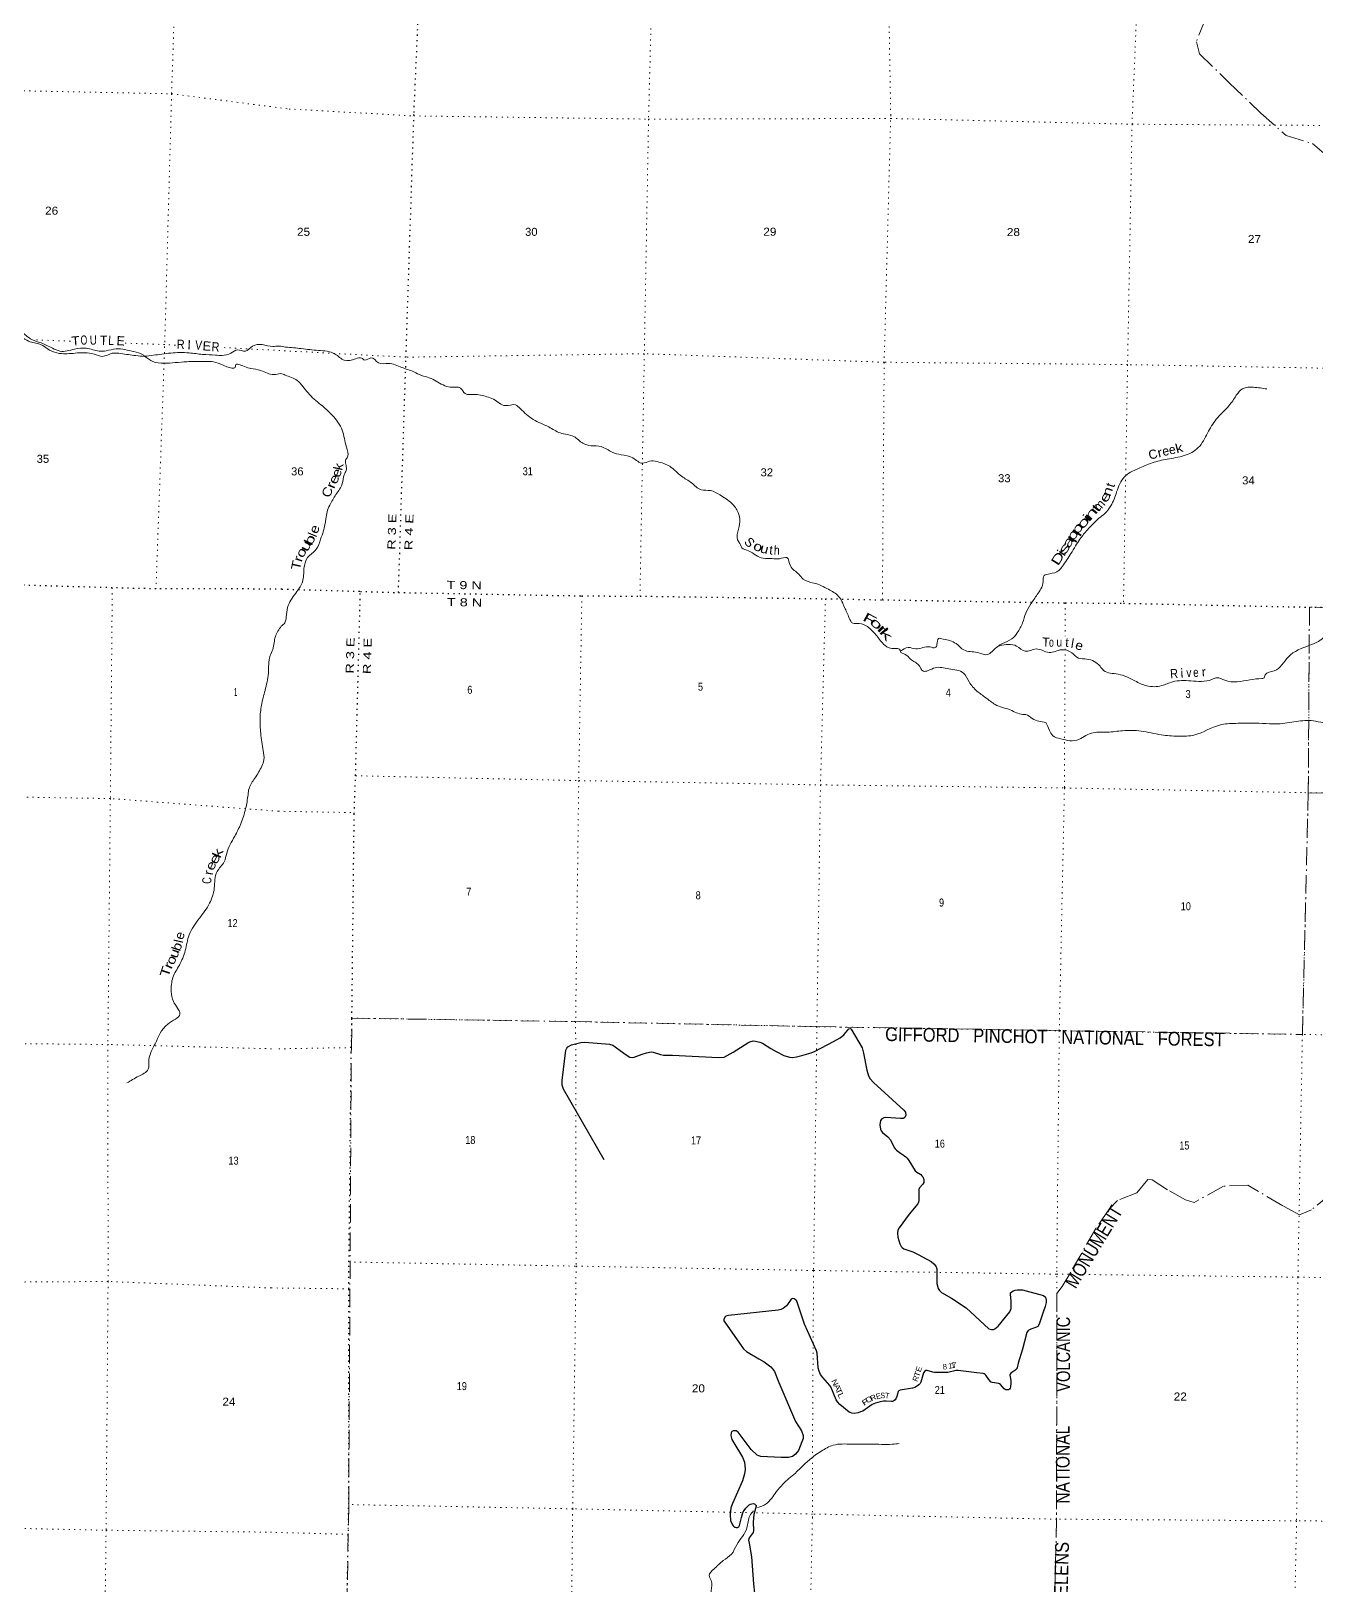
# Model space of a CAD drawing. Header units: feet. Extents: x -509309 to -252658, y -547785 to -360805.
# Drawn here: x -354473 to -326390, y -490849 to -456902 of the extents above; entities that cross this region are included whole.
import ezdxf
from ezdxf.enums import TextEntityAlignment as Align

# ---------------------------------------------------------------- set-up
doc = ezdxf.new("R2010")
doc.units = ezdxf.units.FT
doc.header["$LTSCALE"] = 80
doc.linetypes.add('DOT_DASHED', pattern=[7.7, 5, -1.2, 0.3, -1.2])
doc.linetypes.add('DOTTED', pattern=[1.5, 0.3, -1.2])
for name, color, linetype, lineweight in [('29', 7, 'Continuous', 25), ('39', 7, 'Continuous', 13), ('44', 7, 'DOT_DASHED', 13), ('6', 7, 'DOTTED', 25), ('7', 7, 'DOTTED', 13)]:
    doc.layers.add(name, color=color, linetype=linetype, lineweight=lineweight)
doc.layers.add('30', color=7, linetype='Continuous')
doc.layers.add('41', color=7, linetype='Continuous')

msp = doc.modelspace()

# ---------------------------------------------------------------- linework, layer by layer
at = {"layer": '29'}
for points in [[(-340452.13, -479273.6), (-339446.34, -479328.93), (-339323.65, -479316.28), (-339259.76, -479284.3), (-339130.1, -479208.82), (-338805.49, -479004.32), (-338760.85, -478983.65), (-338691.92, -478963.74), (-338639.19, -478967.8), (-338544.99, -478990.55), (-338485.07, -479012.44), (-338307.05, -479127.82), (-338188.98, -479195.03), (-338022.68, -479280.24), (-337892.89, -479320.81), (-337822.06, -479326.45), (-337742.82, -479312.7), (-337627.42, -479281.04), (-337424.61, -479223.73), (-337337.21, -479190.97), (-336937.57, -478976.43)], [(-336937.57, -478976.43), (-336787.9, -478896.09), (-336708.53, -478829.84), (-336596.99, -478696.54), (-336562.51, -478691.88), (-336545.19, -478709.24), (-336311.04, -479117.93), (-336278.89, -479229.11), (-336204.46, -479606.33), (-336169.08, -479726.57), (-336132.58, -479791.49), (-336056.38, -479870.47), (-335395.44, -480477.69), (-335357.88, -480521.87), (-335355.01, -480584.29), (-335378.16, -480635.48), (-335394.4, -480651.72), (-335414.67, -480659.82), (-335468.12, -480660.82), (-335793.91, -480637.52), (-335837.78, -480641.84), (-335877.05, -480667.94), (-335905.44, -480700.4), (-335915.59, -480749.1), (-335920.05, -480796.83), (-335909.5, -480891.11), (-335893.28, -480931.69), (-335862.54, -480965.7), (-335743.2, -481061.53), (-335690.88, -481122.09), (-335605.39, -481291.34), (-335585.03, -481323.26), (-335556.63, -481353.68), (-335473.23, -481415.18), (-335433.17, -481441.31)], [(-341944.23, -481558.38), (-342839.34, -480015.48), (-342861.49, -479933.52), (-342862.59, -479829.06), (-342782.81, -479163.75), (-342764.15, -479122), (-342739.81, -479093.59), (-342661.17, -479051.32), (-342455.89, -479000.27), (-342372.33, -478991.16), (-341827.21, -479032.73), (-341759.36, -479053.43), (-341468.62, -479271.46), (-341385.11, -479316.76), (-341336.44, -479328.93), (-341289.36, -479319.89), (-341118.45, -479256.15), (-341020.07, -479223.44), (-340918.67, -479203.15), (-340873.78, -479207.41), (-340718.63, -479263.52), (-340646.91, -479276.19), (-340452.13, -479273.6)], [(-335433.17, -481441.31), (-335349.77, -481495.7), (-335325.44, -481522.07), (-335289.6, -481573.74), (-335147.01, -481803.78), (-335114.53, -481834.52), (-335027.32, -481885.24), (-335000.6, -481909.81), (-334984.74, -481933.93), (-334962.43, -481988.71), (-334958.37, -482033.34), (-334960.4, -482057.69), (-334981.32, -482094.17), (-335053.69, -482171.3), (-335069.03, -482211.06), (-335069.91, -482447.21), (-335076, -482489.82), (-335089.65, -482524.97), (-335276.94, -482750.58), (-335499.85, -483049.77), (-335526.06, -483101.44), (-335532.3, -483167.44), (-335528.24, -483248.59), (-335486.38, -483394.14), (-335455.23, -483455.53), (-335434.95, -483479.87), (-335400.07, -483507.36), (-335203.08, -483574.04), (-335082.08, -483630), (-334798.16, -483784.19), (-334741.37, -483832.88), (-334695.75, -483885.03), (-334676.48, -483946.5), (-334679.09, -484111.38), (-334676.48, -484262.99), (-334646.9, -484369.96), (-334619.69, -484417.18), (-334570.26, -484461.05), (-334358.08, -484581.96), (-334033.29, -484796.45), (-333536.11, -485253.38), (-333479.95, -485269.28), (-333439.39, -485269.28), (-333406.94, -485257.11), (-333337.3, -485196.02), (-333078.74, -484883.31), (-333050.02, -484806.71), (-333049.15, -484639.57), (-333069.17, -484505.23), (-333062.18, -484465.87), (-333009.46, -484425.3), (-332960.78, -484409.07), (-332911.63, -484399.28), (-332802.6, -484405.01), (-332726, -484421.79), (-332344.27, -484522.68), (-332304.16, -484563.53), (-332283.43, -484628.18), (-332283.43, -484676.87), (-332305.11, -484763.63), (-332349.21, -484888.98)], [(-332349.21, -484888.98), (-332441.61, -485151.61), (-332470, -485200.3), (-332493.79, -485219.36), (-332618.33, -485257.71), (-332676.86, -485289.57), (-332705.39, -485330.58), (-332804.84, -485701.46), (-332895.31, -486006.42), (-332922.75, -486104.11), (-332938.48, -486135.58), (-332968.89, -486166.01), (-333060.46, -486222.32), (-333076.38, -486241.08), (-333082.46, -486267.45), (-333060.82, -486382.41), (-333056.1, -486437.87), (-333064.21, -486519.03), (-333072.32, -486547.43), (-333089.61, -486572.13), (-333110.86, -486583.95), (-333145.33, -486588.01), (-333165.61, -486585.98), (-333179.81, -486579.89), (-333205.45, -486562.57), (-333283.24, -486472.36), (-333305.54, -486454.11), (-333323.7, -486444.92), (-333465.44, -486429.01), (-333486.04, -486421.64), (-333498.2, -486409.47), (-333540.38, -486357.96), (-333605.69, -486263.4), (-333621.91, -486249.19), (-333640.6, -486238.54), (-333666.53, -486230.94), (-333804.25, -486216.33), (-334210.04, -486160.94), (-334255.37, -486162.25), (-334433.12, -486205.57), (-334488.05, -486211.15), (-334727.99, -486209.93), (-334765.71, -486201.51), (-334889.26, -486161.73), (-334913.76, -486160.94), (-334938.09, -486177.17), (-334964.02, -486214.76), (-335023.27, -486416.57), (-335043.44, -486447.83), (-335069.91, -486475.4), (-335116.56, -486511.92), (-335157.12, -486534.24), (-335206.92, -486549.69), (-335479.57, -486597.13), (-335505.94, -486609.31), (-335517.92, -486621.56), (-335549.53, -486731.19), (-335572.87, -486783.78), (-335589.09, -486804.07), (-335617.48, -486830.44), (-335647.9, -486842.62), (-335663.17, -486843.73), (-335783.78, -486832.47), (-335845.01, -486835.29), (-335915.6, -486848.7), (-336019.03, -486877.11), (-336055.53, -486891.31), (-336092.07, -486910.01), (-336296.09, -487049.35), (-336341.48, -487069.85), (-336392.18, -487088.11), (-336473.3, -487100.28), (-336532.74, -487096.2), (-336566.59, -487084.05), (-336592.95, -487071.88), (-336797.78, -486907.54), (-336849.02, -486847.81), (-336874.85, -486804.07), (-336992.47, -486520.04), (-337011.72, -486489.42), (-337169.12, -486315.21), (-337215.55, -486252.23), (-337248, -486179.19), (-337267.99, -486103.76), (-337292.62, -485783.57), (-337304.55, -485735.06), (-337565.88, -485149.22), (-337734.72, -484651.49), (-337750.2, -484630.45), (-337791.51, -484598.74), (-337828.01, -484594.68), (-337857.87, -484608.99), (-337937.52, -484724.52), (-337961.95, -484751.67), (-338034.87, -484809.73), (-338083.54, -484834.08), (-338145.3, -484845.26), (-339226.88, -484964.81), (-339284.12, -484976.1), (-339308.45, -485000.44), (-339334.1, -485049.42)], [(-339334.1, -485049.42), (-339332.79, -485081.6), (-339297.3, -485129.96), (-338898.79, -485694.3), (-338836.52, -485750.5), (-338568.89, -485908.18), (-338452.63, -485978.34), (-338302.56, -486083.84), (-338266.06, -486124.41), (-338225.05, -486186.96), (-338126.63, -486428.42), (-337765.2, -487277.76), (-337632.2, -487479.66), (-337600.86, -487585.17), (-337600.86, -487650.1), (-337623.8, -487723.91), (-337702.26, -487913.84), (-337763.1, -487995), (-337832.47, -488043.29), (-337917.23, -488063.98), (-338074.79, -488068.05), (-338525.64, -488039.63), (-338566.2, -488027.46), (-338599.92, -488014.97), (-338736.01, -487887.07), (-339014.45, -487513.12), (-339061.03, -487479.68), (-339125.97, -487481.6), (-339154.32, -487499.96), (-339174.6, -487524.31), (-339177.42, -487580.97), (-339154.32, -487670.38), (-339115.89, -487747.89), (-338924.53, -488060.64), (-338882.57, -488165.42), (-338870.4, -488230.34), (-338868.5, -488329.54), (-338878.51, -488425.11), (-338924.11, -488574.94), (-339143.31, -489066.28), (-339178.66, -489167.66), (-339195, -489317.72), (-339182.71, -489443.58), (-339144.18, -489532.53), (-339127.37, -489556.27), (-339113.76, -489569.37), (-339095.73, -489583.41), (-339081.31, -489589.65), (-339059.57, -489593.58), (-339033.07, -489592.06), (-339016.63, -489585.67), (-339004.25, -489577.48), (-338992.08, -489549.08), (-338945.92, -489377.1), (-338923.13, -489293.44), (-338905.88, -489253.27), (-338886.62, -489220.41), (-338852.95, -489174.24), (-338777.11, -489098.68), (-338749.94, -489083.68), (-338716.27, -489074.33), (-338693.48, -489072.32), (-338664.05, -489079.16), (-338643.26, -489090.56), (-338630.15, -489104.04), (-338626.76, -489108.56), (-338622.3, -489127.31), (-338672.96, -489308.73), (-338691.4, -489474.58), (-338680.09, -489656.83), (-338687.88, -489703.27), (-338777.11, -489816.88), (-338789.26, -489873.49), (-338781.16, -489934.56), (-338724.56, -490232.56), (-338683.33, -490827.46), (-338660.26, -491025.88)]]:
    msp.add_lwpolyline(points, dxfattribs=at)
at = {"layer": '39'}
for points in [[(-364521.1, -462582.93), (-364362.58, -462587.41), (-364248.15, -462587.18), (-363940.17, -462666.28), (-363643.93, -462725.11), (-363410.57, -462690.59), (-363213.29, -462653.5), (-362988.39, -462648.96), (-362753.81, -462668.68), (-362480.04, -462616.71), (-362346.19, -462660.97), (-362274.77, -462718.31), (-362063.62, -462693.48), (-361887.57, -462734.38), (-361718.63, -462849.47), (-361596.67, -463020.06), (-361474.01, -463142.47), (-361334.82, -463233), (-361122.9, -463292.53), (-360931.53, -463383.87), (-360832.71, -463489.83), (-360756.92, -463523.15), (-360452.89, -463461.61), (-360200.46, -463359.1), (-360033.65, -463209.07), (-359726.38, -463063.23), (-359392.13, -462994.13), (-359042.12, -462945.36), (-358807.34, -462814.46), (-358690.2, -462766.08), (-358538.02, -462792.55), (-358286.18, -462866.76), (-357815.48, -462938.35), (-357368.49, -462983.46), (-356895.52, -463037.01), (-356708.37, -463005.79), (-356512.19, -462906.42), (-356263.09, -462894.23), (-356069.12, -462945.45), (-355978.01, -463029.21), (-355908.92, -463108.6), (-355676.84, -463162.42), (-355375.47, -463281.58), (-355113.83, -463372.01), (-354918.09, -463439.32), (-354675.95, -463491.29), (-354485.2, -463624.79), (-354253.68, -463716.76), (-354004.4, -463829.09), (-353842.75, -463893.86), (-353522.97, -463852.65), (-353269.7, -463830.48), (-352981.59, -463895.22), (-352834.93, -463887.46), (-352613.51, -463846.72), (-352224.93, -463904.99), (-352039.16, -463968.13), (-351987.57, -464009.09)], [(-363536.62, -462799.08), (-363280.97, -462750.85), (-363086.29, -462753.88), (-363055.48, -462706.16), (-362849.53, -462761.58), (-362593.64, -462697.28), (-362435.44, -462723.84), (-362288.14, -462808.47), (-362064.86, -462777.81), (-361905.22, -462842.55), (-361669.3, -463045.04), (-361495.52, -463240.54), (-361212.59, -463385.52), (-361056.49, -463418.07), (-360916.06, -463560.83), (-360818.1, -463588.47), (-360568.47, -463540.14), (-360158.96, -463403.93), (-359911.58, -463235.07), (-359603.01, -463137.45), (-359252.88, -463080.65), (-358907.86, -462961.51), (-358709.65, -462860.16), (-358634.68, -462813.13), (-358538.91, -462852.78), (-358369.17, -462913.66), (-358109.18, -462979.97), (-357700.29, -463022.48), (-357174.78, -463052.75), (-356711.79, -463102.13), (-356575.85, -463003.83), (-356440.65, -462955.73), (-356222.21, -462981.22), (-356110.53, -463031.16), (-356019.62, -463128.97), (-355922.31, -463200.77), (-355542.17, -463287.02), (-355421.13, -463383.29), (-355169.37, -463463.53), (-354885.2, -463524.18), (-354681.41, -463589.61), (-354530.14, -463678.32), (-354270.21, -463748.64), (-354069.25, -463870.25), (-353851.52, -463943.93), (-353508.18, -463939.23), (-353094.98, -463961.73), (-352910.98, -464008.78), (-352697.21, -463941.82), (-352510.6, -463946.73), (-352184.05, -463991.98), (-351987.57, -464009.09)], [(-351990.17, -464007.03), (-351611.47, -463960.73), (-351225.52, -463924.56), (-351020.89, -463933.77), (-350726.25, -463964.46), (-350441.44, -463980.95), (-350299.03, -463989.19), (-350105.6, -463939.99), (-349962.01, -463867.92), (-349789.77, -463894.7), (-349631.57, -463784.7), (-349422.32, -463751.81), (-349192.04, -463791.54), (-349049.4, -463783.72), (-348912.22, -463804.34)], [(-351987.57, -464009.09), (-351810.6, -464124.31), (-351570.24, -464160.18), (-351069.88, -464125.8), (-350726.54, -464121.1), (-350383.82, -464158.57), (-350005.24, -464214.67), (-350005.15, -464208.65), (-349810.77, -464231.75), (-349666.86, -464274.16), (-349450.67, -464315.68), (-349166.94, -464406.45), (-349024.1, -464384.58), (-348962.85, -464396.91), (-348922.08, -464421.17)], [(-348912.22, -463804.34), (-348567.38, -463839.13), (-348192.31, -463879.39), (-347829.63, -463957.68), (-347626.11, -464092.48), (-347380.86, -464061.01), (-347244.2, -464046.44), (-347180.35, -464089.32), (-347045.39, -464042.58), (-346881.75, -464148.83), (-346661.01, -464161.28), (-346372.72, -464248.8), (-346106.62, -464348.13), (-345940.69, -464424.27), (-345768.5, -464474.36), (-345468.82, -464632.32), (-345310.65, -464680.25), (-345086.01, -464704.8), (-344984.73, -464822.41), (-344796.15, -464838.54), (-344509.54, -464891.89), (-344363.46, -464943.7), (-344105.79, -465085.13), (-343884.78, -465069.46), (-343781.11, -465146.93), (-343498.27, -465387.06), (-343156.49, -465551.49), (-342908.74, -465680.75), (-342608.34, -465762.38), (-342410.94, -465907.16), (-342236.77, -465961.29), (-342012.07, -465979.82), (-341772.3, -466102.96), (-341574.04, -466157.36), (-341321.71, -466226.41), (-341105.97, -466343.27), (-340954.97, -466298.71), (-340790.42, -466308.55), (-340514.31, -466410), (-340255.35, -466627.76), (-340037.85, -466770.76), (-339828.47, -466923.7), (-339619.84, -466942.05), (-339419.95, -467036.64), (-339156.68, -467222.32), (-339017.98, -467418.68), (-338981.7, -467615.94), (-339028, -467842.42), (-339001.98, -468063.67), (-338999.99, -468065.7), (-338938.91, -468188.91), (-338791, -468258.82), (-338631.28, -468354.98), (-338471.26, -468419), (-338276.58, -468427.15), (-338116, -468430.92), (-337953.12, -468404.58), (-337874.54, -468588.23), (-337695.51, -468764.95), (-337600.17, -468874.47), (-337364.07, -468961.42), (-337044.1, -469097.49), (-336822.7, -469252.58), (-336692.46, -469493.05), (-336590.24, -469725.17), (-336515.02, -469838.49), (-336370.51, -469844.08), (-336194.47, -469912.3), (-336009.41, -470089.08), (-335842.69, -470293.79), (-335660.87, -470388.18), (-335472.65, -470442.47), (-335472.71, -470448.49), (-335364.98, -470521.98), (-335251.48, -470621.66), (-335149.71, -470689.06), (-335073.98, -470748.14), (-334968.86, -470885.88), (-334868.37, -470874.93), (-334709.15, -470810.38), (-334412.23, -470835.72), (-334093.86, -470927.59), (-333971.15, -471115.75), (-333798.43, -471322.53), (-333607.03, -471465.23), (-333401.63, -471614.12), (-333069.47, -471734.26), (-332799.32, -471829.62), (-332727.08, -471834.42), (-332591.36, -471920.27), (-332291, -472005.92)], [(-348922.08, -464421.17), (-348654.28, -464537.23), (-348419.92, -464808.97), (-348137.24, -465065.16), (-347896.38, -465286.75), (-347670.68, -465624.68), (-347579.76, -465989.26), (-347553.66, -466202.48), (-347600.61, -466284.33), (-347587.58, -466392.94), (-347586.54, -466495.4), (-347627.64, -466595.39), (-347671.64, -466789.76), (-347808.42, -467029.32), (-347945.13, -467260.84), (-348002.7, -467404.84), (-348028.23, -467557.23), (-348082.95, -467823.8), (-348144.87, -468001.9), (-348239.3, -468221.83), (-348431.76, -468404.53), (-348508.3, -468642.74), (-348539.13, -468931.67), (-348661.62, -469145.27), (-348851.22, -469450.53), (-348891.26, -469650.97), (-348929.08, -469829.34), (-349004.86, -469901.96)], [(-335467.24, -470446.16), (-335303.31, -470369.99), (-335134.9, -470395.94), (-334821.32, -470357.18), (-334709.01, -470370.46), (-334672.27, -470306.58), (-334636.87, -470172.38), (-334536.6, -470185.53), (-334388.35, -470219.29), (-334254.44, -470285.04), (-334083.08, -470423.51), (-333788.46, -470478.95), (-333547.89, -470517.74), (-333440.66, -470430.53), (-333242.51, -470284.05), (-333036.75, -470181.84), (-332917.02, -470046.55), (-332802.54, -469830.86), (-332732.26, -469616.69), (-332617.94, -469417.06), (-332483.51, -469213.63), (-332352.37, -468933.84), (-332329.02, -468799.51), (-332208.16, -468758.64), (-332010.74, -468688.49), (-331931.55, -468594.94), (-331746.23, -468317.75), (-331642.23, -468148.14), (-331548.19, -468000.45), (-331379.92, -467797.46), (-331132.6, -467547.06), (-331003.1, -467440), (-330871.05, -467276.73), (-330745.67, -466968.75), (-330575.93, -466641.17), (-330281.12, -466463.6), (-329968.71, -466336.45), (-329640.66, -466253.65), (-329268.5, -466177.37), (-328961.66, -466001.95), (-328757.89, -465684.78), (-328568.32, -465383.53), (-328292.49, -465089.24), (-328129.7, -464860.02), (-327993.81, -464714.86), (-327752.58, -464683.35), (-327465.82, -464720.63)], [(-333303.2, -470329.59), (-332930.93, -470338.56), (-332742.55, -470450.81), (-332506.95, -470401.41), (-332219.64, -470479.54), (-331949.69, -470416.79), (-331726.38, -470485.59), (-331580.18, -470601), (-331394.08, -470622.86), (-331108.27, -470779.26), (-331029.77, -470869.2), (-330714.47, -470951.92), (-330346.23, -471097.96), (-330085.6, -471207.67), (-329762.6, -471202.21), (-329518.32, -471118.86), (-329126.84, -471098.73), (-328664.97, -471068), (-328549.93, -471030.19), (-328382.52, -471085.8), (-327834.78, -471074.89), (-327569.5, -471046.16), (-327537.3, -471040.8), (-327495.78, -470967.36), (-327305.6, -470880.89), (-326992.87, -470574.07), (-326526.72, -470320.57), (-326336.58, -470236.11), (-326190.31, -470138.71), (-325855.51, -470041.14), (-325715.48, -469955.66), (-325402.55, -469847.6), (-325272.89, -469779.97), (-324937.36, -469644.27), (-324809.29, -469658.93), (-324588.29, -469639.34), (-324287.23, -469523.01), (-324080.62, -469521.2), (-323700.25, -469557.07), (-323219.01, -469562.86), (-322824.06, -469675.32), (-322369.5, -469817.09), (-322186.72, -469802.75), (-322097.97, -469776.45), (-322047.04, -469735.33), (-321949.07, -469751.38), (-321861.75, -469694.94), (-321755.26, -469685.06), (-321409.86, -469661.99), (-321256.68, -469727.35), (-321052.49, -469851.98), (-320766.84, -469912.01), (-320615.55, -469971.31), (-320383.84, -470020.2), (-320327.82, -470027.37), (-320179.47, -470030.39), (-319974.48, -470008.47), (-319973.24, -470048.65), (-319637.55, -470009.32), (-319338.18, -469981.29), (-319109.83, -469891.59), (-318949.95, -469920.95), (-318864.39, -469956.82), (-318703.85, -469952.07), (-318475.03, -470047.08), (-318190.85, -470078.97), (-317982.97, -470010.93), (-317782.14, -469996.96), (-317599.89, -470010.71), (-317547.67, -470000.89)], [(-349004.86, -469901.96), (-349132.49, -470128.47), (-349190.83, -470410.72), (-349247.03, -470546.41), (-349286.8, -470931.37), (-349358.54, -471305.8), (-349437.61, -471631.91), (-349468.09, -471930.66), (-349452.56, -472240.17), (-349399.95, -472622.56), (-349384.84, -472823.62), (-349428.99, -472959.49), (-349583.46, -473226.19), (-349709.18, -473449.16), (-349731.29, -473587.38), (-349783.91, -473889.81), (-349891.15, -474221.5), (-350021.6, -474492.59), (-350197.64, -474861.38), (-350252.62, -475051.31), (-350408.34, -475265.77), (-350467.83, -475626.33), (-350571.06, -475958.09), (-350792.65, -476283.99), (-351016.77, -476646), (-351104.13, -476990.06), (-351231.24, -477307.39), (-351373.73, -477578.29), (-351408.34, -477885.02), (-351363.39, -478104.61), (-351220.83, -478375.94), (-351485, -478594.74), (-351760.3, -479024.24), (-351897.95, -479375.54), (-351915.06, -479584.13), (-352118, -479733.6), (-352376.83, -479882.92)], [(-332291, -472005.92), (-332212.33, -472179.53), (-332143.16, -472296.8), (-331965.09, -472363.02), (-331766.72, -472405.37), (-331571.7, -472377.37), (-331416.29, -472290.68), (-331255.09, -472230.17), (-330949.79, -472217.44), (-330614.2, -472186.96), (-330208.69, -472193.4), (-329769.79, -472278.55), (-329406.64, -472306.62), (-329036.94, -472278.52), (-328494.82, -472063.48), (-328141.11, -472027.17), (-327793.68, -472018.92), (-327171.41, -472033.76), (-326769.34, -471979.9), (-326397.88, -471977.93), (-325962.6, -472020.86), (-325764.6, -471890.44), (-325440.53, -471803.59), (-325011.63, -471671.68), (-324563.23, -471602.26), (-324378.06, -471554.06), (-324262.65, -471450.87), (-324045.98, -471256.38), (-323805.88, -471132.45), (-323683.23, -471113.7), (-323546.18, -471058.96), (-323436.62, -471150.55), (-323269.57, -471108.18), (-322939.27, -470999.3), (-322490.04, -470841.5), (-322260.91, -470815.88), (-322051.2, -470932.67), (-321903.3, -471004.6), (-321748.6, -470994.24), (-321554.68, -470869.8), (-321084.32, -470812.67), (-320688.16, -470746.7), (-320320.79, -470752.72), (-319925.19, -470744.99), (-319501.3, -470932.42), (-319091.66, -471139.79), (-318879.28, -471186.3), (-318694.01, -471128.06), (-318503.24, -471124.12), (-318266.97, -471193), (-318007.19, -471324.4), (-317780.64, -471571.94), (-317574.98, -471692.71), (-317410.77, -471738.7), (-317298.05, -471727.09)], [(-338596.63, -489160.62), (-338409.18, -489077.84), (-338183.85, -488817.16), (-338043.72, -488647.95), (-337768.36, -488403.88), (-337545.5, -488191.38), (-337335.04, -488016.9), (-337201.67, -487925.96), (-336941.44, -487796.22), (-336543.67, -487772.45), (-336116, -487771.1), (-335650.24, -487776.19), (-335495.49, -487759.8)], [(-340285.1, -494171.59), (-340057.28, -494154.06), (-339835.12, -494015.88), (-339745.78, -493910.39), (-339693.88, -493730.17), (-339608.75, -493644.72), (-339338.62, -493529.16), (-339183.07, -493428.41), (-339129.41, -493274.32), (-339160.19, -493131.36), (-339216.78, -492957.99), (-339274.03, -492854.92), (-339288.29, -492451), (-339334.44, -492235.56), (-339372.32, -491994.09), (-339404.46, -491782.82), (-339590.1, -491455.37), (-339599.72, -491198.14), (-339605.65, -490975.1), (-339609.59, -490754.1), (-339652.69, -490641.13), (-339544.95, -490499.69), (-339342.44, -490317.1), (-339164.43, -490176.42), (-339048.05, -489970.79), (-338827.76, -489605.59), (-338762.99, -489337.13), (-338681.53, -489230.14)]]:
    msp.add_spline(points, degree=3, dxfattribs=at)
at = {"layer": '44'}
for points in [[(-328799.13, -456623.27), (-329003.12, -457135.65), (-328934.43, -457399.04), (-328285.66, -458029.43), (-327595.58, -458692.6), (-327041.89, -459181.16), (-326464.09, -459362.05), (-326051.65, -459719.91)], [(-325356.56, -469500.45), (-326530.99, -469487.61), (-326557.21, -473543.03), (-323629.63, -473589.99)], [(-326991.99, -501187.53), (-326997.24, -500391.42), (-329616.41, -500499.39), (-332288.14, -500432.02), (-337481.6, -500359.18), (-337620.07, -500351.64), (-342793.63, -500297.1), (-342694.82, -494506.9), (-347626.24, -494433.33), (-347530.7, -489092.64), (-347472.56, -479099.65), (-347460.56, -478467.02), (-342644.61, -478539.78), (-337296.88, -478652.45), (-326685.32, -478822.68), (-326557.21, -473543.03)], [(-326051.19, -482300.62), (-326489.78, -482654.54), (-326747.65, -482761.76), (-327115.34, -482564.8), (-327879.54, -482112.31), (-328411.54, -482140.36), (-329047.85, -482490.58), (-329242.5, -482432.92), (-329631.77, -482215.55), (-329969.07, -481997.15), (-330060.82, -481989.43), (-330304.37, -482280.98), (-330729.23, -482447.09), (-330908.92, -482641.8), (-331203.03, -483064.45), (-331749.41, -484016.59), (-331937.44, -484329.19), (-332054.39, -484483.63), (-332057.69, -489412.43), (-332189.12, -494617.72)]]:
    msp.add_lwpolyline(points, dxfattribs=at)
at = {"layer": '6'}
for points in [[(-346443.22, -469167.51), (-346278.27, -464026.86), (-346103.27, -458681.43), (-345949.32, -455208.18)], [(-348992.76, -469091.54), (-351742.96, -469089.74), (-352698.13, -469064.82), (-357012.32, -468943.44), (-357959.5, -468920.66), (-362176.91, -468770.67), (-363284.7, -468749.4), (-367482.75, -468647.9), (-368506.19, -468623.94), (-372752.67, -468539.76), (-373741.82, -468504.28), (-378043.55, -468354.98), (-378424.76, -468341.01), (-380711.57, -468283.74)], [(-348992.76, -469091.54), (-347276.21, -469142.33), (-346443.22, -469167.51), (-342434.37, -469241.46), (-341163.49, -469247.31), (-337110.3, -469303.67), (-335865.69, -469327.32), (-331868.81, -469393.11), (-330595.96, -469403), (-326530.99, -469487.61), (-325356.56, -469500.45), (-320000.52, -469583.07), (-317268.94, -469599.51)], [(-347938.54, -500881.46), (-347904.83, -500231.18), (-347634.37, -494973.18), (-347625.25, -494432.92), (-347539.24, -489785.57), (-347530.7, -489092.64), (-347524.38, -484380.14), (-347524.87, -483793.57), (-347472.56, -479099.65), (-347460.56, -478467.02), (-347410.43, -474004.09), (-347380.48, -473170.78), (-347276.21, -469142.33)]]:
    msp.add_lwpolyline(points, dxfattribs=at)
at = {"layer": '7'}
for p, q in [((-353613.2, -463676.28), (-354431.12, -463646.71)), ((-348914.04, -463888.23), (-350343.28, -463813.77)), ((-331868.81, -469393.11), (-331872.06, -470119.86)), ((-349066.23, -473945.89), (-347406.15, -473976.01)), ((-347474.66, -479109.67), (-349144.78, -479137.34)), ((-349223.81, -484360.35), (-347524.38, -484380.14)), ((-347538.85, -489743.39), (-349304.56, -489695.87))]:
    msp.add_line(p, q, dxfattribs=at)
for points in [[(-351300.01, -455127.25), (-351401.52, -458272.64), (-351549.39, -463676.48), (-351742.96, -469089.74)], [(-340885.46, -455283.63), (-340976.82, -458825.86), (-341069.35, -463951.22), (-341163.49, -469247.31)], [(-335743.25, -455359.1), (-335683.38, -458737.08), (-335826.76, -464137.09), (-335865.69, -469327.32)], [(-330265.11, -455438.25), (-330408.88, -458937.36), (-330506.62, -464189.22), (-330595.96, -469403)], [(-380535.74, -457632.55), (-377917, -457681.13), (-372597.79, -457713.73), (-370124.63, -457987.2), (-367377.5, -458058.08), (-362023, -458010.9), (-356671.4, -458166.13), (-351401.52, -458272.64), (-348834.09, -458605.17)], [(-348834.09, -458605.17), (-346106.06, -458755.73), (-340976.82, -458825.86), (-335686.17, -458811.38), (-330408.88, -458937.36), (-325094.55, -458971.31), (-319953.42, -459053.66), (-317124.34, -459087.97)], [(-351318.98, -463762.93), (-351552.18, -463750.78), (-352419.16, -463719.44)], [(-320344.69, -464330.77), (-325265.17, -464282.67), (-330506.62, -464189.22), (-335826.76, -464137.09), (-341069.35, -463951.22), (-346278.27, -464026.86), (-348914.04, -463888.23)], [(-352698.13, -469064.82), (-352739.62, -473669.08), (-352794.36, -479040.27), (-352790.09, -484219.59), (-352833.71, -489653.21), (-352898.17, -494865.6), (-352959.97, -500170.42), (-352961.14, -500805.24)], [(-342434.37, -469241.46), (-342502.55, -473276.33), (-342570.31, -478542.57), (-342560.47, -483884), (-342634.59, -489186.33), (-342694.82, -494506.9), (-342793.63, -500297.1)], [(-337110.3, -469303.67), (-337218.94, -473370.24), (-337296.88, -478652.45), (-337369.22, -483978.91), (-337396.84, -488395.89), (-337396.11, -489374.17), (-337502.69, -494507.41), (-337620.07, -500351.64)], [(-326530.99, -469487.61), (-326557.21, -473543.03), (-326685.32, -478822.68), (-326783.53, -484124.75), (-326811.67, -489447.68), (-326931.22, -494679.2), (-326997.24, -500391.42), (-326991.99, -501187.53)], [(-331873.31, -470400.81), (-331886.88, -473436.56), (-331999.2, -478744.5), (-332054.58, -483984.77), (-332057.69, -489412.43), (-332189.12, -494617.72), (-332288.14, -500432.02)], [(-347380.48, -473170.78), (-342502.55, -473276.33), (-337218.94, -473370.24), (-331886.88, -473436.56), (-326631.51, -473540.24), (-321293.58, -473626.68), (-320157.36, -473647.13), (-317325.83, -473735.28)], [(-349066.23, -473945.89), (-352739.62, -473669.08), (-357965.74, -473585.71), (-363288.08, -473492.82), (-368464.2, -473422.28), (-368568.68, -473428.69), (-373688.32, -473338.95), (-373798.64, -473333.22), (-378552.98, -473247.15)], [(-317398.85, -479043.51), (-321461.87, -478903.91), (-326685.32, -478822.68), (-332073.5, -478741.71), (-337296.88, -478652.45), (-342644.61, -478539.78), (-347460.56, -478467.02)], [(-368545.66, -478698.67), (-363333.76, -478793.86), (-358085.31, -478992.42), (-352720.06, -479043.06), (-349144.78, -479137.34)], [(-347524.87, -483793.57), (-342560.47, -483884), (-337369.22, -483978.91), (-332057.37, -484059.07), (-331731.63, -484063.13)], [(-331350.47, -484067.87), (-326783.53, -484124.75), (-321447.63, -484209.19), (-317471.69, -484338.06)], [(-349223.81, -484360.35), (-352790.09, -484219.59), (-358056.05, -484252.08), (-363458.8, -484162.33), (-368582.82, -484102.27)], [(-325412.24, -489461.39), (-326811.67, -489447.68), (-332057.69, -489412.43), (-337393.32, -489299.87), (-342634.59, -489186.33), (-347530.7, -489092.64)], [(-355809.21, -489592.16), (-352833.71, -489653.21), (-349304.56, -489695.87)]]:
    msp.add_lwpolyline(points, dxfattribs=at)

# ---------------------------------------------------------------- texts
at = {"layer": '30'}
for s, rotation, width, p in [('E', 70.638, 1.1, (-335013.02, -486153.62)), ('8', 5.8, 0.9, (-334494.21, -486139.98)), ('7', 8.697, 0.95, (-334281.5, -486101.73)), ('N', 296.098, 1.15, (-336957.07, -486450.85)), ('R', 68.169, 1.05, (-335080.9, -486363.31)), ('T', 71.638, 1.2, (-335047.55, -486262.68)), ('A', 297.495, 1.3, (-336901.17, -486556.45)), ('T', 294.495, 1.4, (-336867.36, -486640.57)), ('L', 292.495, 1.3, (-336827.13, -486736.37)), ('F', 34.332, 1.55, (-336205.07, -486899.61)), ('O', 31.332, 1.2, (-336131.38, -486849.82)), ('R', 24.258, 1.1, (-336041.61, -486811.54)), ('S', 2.637, 0.75, (-335854.61, -486768.51)), ('T', 354.666, 0.95, (-335765.21, -486772))]:
    msp.add_text(s, height=120, rotation=rotation, dxfattribs=dict(at, width=width)).set_placement(p, align=Align.CENTER)
for s, rotation, p in [('1', 8.697, (-334371.47, -486120.15)), ('1', 8.697, (-334313.81, -486108.98)), ('E', 15.359, (-335936.21, -486781.77))]:
    msp.add_text(s, height=120, rotation=rotation, dxfattribs=at).set_placement(p, align=Align.CENTER)
at = {"layer": '41'}
for s, rotation, width, p in [('T', 4.787, 1.1, (-353492.98, -463769.72)), ('O', 2.216, 0.7, (-353314.19, -463752.14)), ('U', 1.615, 0.8, (-353110.11, -463752.77)), ('L', 357.155, 0.85, (-352727.93, -463761.01)), ('R', 358.309, 0.9, (-351205.74, -463844.59)), ('V', 355.5, 0.85, (-350818.38, -463862.05)), ('E', 356.686, 1.05, (-350636.33, -463882.42)), ('R', 356.687, 0.9, (-350446.27, -463900.53)), ('r', 13.506, 1.15, (-329779.36, -466206.01)), ('k', 14.954, 1.2, (-329355.65, -466107.57)), ('k', 77.157, 1.15, (-347657.95, -466439.85)), ('r', 67.759, 1.4, (-347827.35, -466859.43)), ('e', 65.07, 1.35, (-347763.87, -466731.42)), ('e', 69.447, 1.2, (-347700.1, -466587.53)), ('C', 68.791, 1.15, (-347906.52, -467008.49)), ('e', 59.728, 1.5, (-330913.3, -467130.08)), ('n', 70.796, 1.3, (-330854.64, -466992.74)), ('t', 71.411, 1.05, (-330791.39, -466851.22)), ('n', 50.146, 1.95, (-331233.99, -467504.76)), ('t', 51.158, 1.75, (-331117.9, -467378.24)), ('e', 69.248, 1.2, (-348187.5, -467817.77)), ('p', 55.35, 1.75, (-331526.55, -467825.03)), ('o', 49.358, 1.85, (-331405.15, -467703.3)), ('i', 51.796, 1.6, (-331317.11, -467599.44)), ('u', 63.299, 1.55, (-348383.87, -468193.25)), ('b', 64.318, 1.45, (-348292.08, -468059.39)), ('o', 336.218, 1.3, (-338622.5, -468254.43)), ('s', 58.469, 1.8, (-331807.26, -468254.51)), ('a', 57.996, 1.65, (-331721.88, -468117.24)), ('p', 57.531, 1.65, (-331629.91, -467966.8)), ('r', 71.869, 1.3, (-348541.39, -468460.08)), ('o', 64.945, 1.35, (-348481.12, -468336.48)), ('u', 345.233, 1.2, (-338467.03, -468307.61)), ('h', 357.517, 0.85, (-338177.61, -468342.2)), ('D', 57.807, 1.5, (-331950.16, -468476.4)), ('i', 56.857, 1.4, (-331870.12, -468354.95)), ('T', 77.5, 1.25, (-348579.43, -468593.34)), ('F', 331.153, 1.75, (-336190.37, -469835.42)), ('o', 321.122, 1.8, (-336061.15, -469921.11)), ('r', 315.403, 2.25, (-335929.25, -470043.46)), ('k', 309.178, 2.05, (-335860.88, -470139.08)), ('o', 0.533, 0.7, (-332170.09, -470352.48)), ('u', 359.901, 0.85, (-331999.01, -470348.1)), ('e', 344.056, 1.1, (-331587.9, -470418.04)), ('R', 3.743, 0.9, (-329484.13, -471038.06)), ('v', 2.874, 0.85, (-329161.76, -471016.29)), ('e', 3.601, 0.8, (-329007.62, -471010.83)), ('e', 63.022, 1.4, (-350373.3, -475031.51)), ('k', 66.597, 1.45, (-350302.02, -474899.54)), ('r', 80.973, 1.05, (-350499.34, -475303.23)), ('e', 66.318, 1.3, (-350453.76, -475172.27)), ('C', 87.643, 0.75, (-350531.76, -475463.58)), ('e', 72.9, 1.1, (-351130.7, -476690.34)), ('b', 72.038, 1.2, (-351190.92, -476934.94)), ('r', 65.682, 1.45, (-351382.61, -477353.1)), ('o', 66.948, 1.25, (-351319.26, -477235.61)), ('u', 71.304, 1.3, (-351252.47, -477082.84)), ('T', 71.735, 1.4, (-351440.66, -477482.81))]:
    msp.add_text(s, height=200, rotation=rotation, dxfattribs=dict(at, width=width)).set_placement(p, align=Align.CENTER)
for s, rotation, p in [('T', 359.004, (-352888.84, -463758.7)), ('E', 357.023, (-352519.82, -463768.38)), ('I', 357.458, (-351021.62, -463854.37)), ('C', 14.824, (-329926.73, -466243.73)), ('e', 11.552, (-329656.07, -466172.73)), ('e', 11.614, (-329511.8, -466142.09)), ('m', 49.406, (-331051.06, -467325.33)), ('l', 67.552, (-348229.19, -467943.33)), ('S', 313.087, (-338841.73, -468138.84)), ('t', 353.901, (-338308.6, -468335.8)), ('T', 358.554, (-332293.34, -470351.42)), ('t', 356.704, (-331836.52, -470356.62)), ('l', 350.987, (-331725.05, -470377.54)), ('i', 3.013, (-329314.47, -471030.58)), ('r', 4.014, (-328834.21, -470999.67)), ('l', 76.978, (-351153.81, -476807.19))]:
    msp.add_text(s, height=200, rotation=rotation, dxfattribs=at).set_placement(p, align=Align.CENTER)
at = {"layer": '44'}
for s, rotation, width, p in [('GIFFORD   PINCHOT   NATIONAL   FOREST', 359.093, 0.9, (-335807.96, -478965.25)), ('MONUMENT', 58.651, 0.85, (-331642.15, -484395.96)), ('VOLCANIC', 89.967, 0.8, (-331763.43, -486630.17)), ('NATIONAL', 89.967, 0.85, (-331774.31, -489074.97)), ('MT  ST HELENS', 88.554, 0.9, (-331855.46, -492639.3))]:
    msp.add_text(s, height=300, rotation=rotation, dxfattribs=dict(at, width=width)).set_placement(p)
at = {"layer": '6', "width": 1.35}
for s, rotation, p in [('R 3 E', 88.162, (-346511.6, -468235.4)), ('R 4 E', 88.162, (-346138.49, -468245.49)), ('T 9 N', 358.943, (-345394.19, -469086.84)), ('T 8 N', 358.943, (-345385.94, -469462.06)), ('R 3 E', 88.517, (-347422.41, -470941.67)), ('R 4 E', 88.517, (-347047.94, -470951.35))]:
    msp.add_text(s, height=175, rotation=rotation, dxfattribs=at).set_placement(p)
at = {"layer": '7'}
for s, width, p in [('26', 1.1, (-354166.96, -460913.76)), ('25', 1.1, (-348660.43, -461374.79)), ('30', 1.05, (-343675.5, -461375.19)), ('29', 1.1, (-338468.27, -461372.84)), ('28', 1.1, (-333145.43, -461380.32)), ('27', 1.1, (-327875.93, -461532.29)), ('35', 1.05, (-354351.27, -466334.58)), ('36', 1.05, (-348790.88, -466609.2)), ('31', 0.85, (-343726.9, -466605.27)), ('32', 1.05, (-338528.9, -466630.49)), ('33', 1.05, (-333337.18, -466758.57)), ('34', 1.05, (-328003.04, -466805.82)), ('5', 0.85, (-339897.44, -471312.7)), ('1', 0.4, (-350034.62, -471426.35)), ('6', 0.85, (-344938.17, -471379.54)), ('4', 0.85, (-334481.02, -471441.93)), ('3', 0.85, (-329238.96, -471474.23)), ('7', 0.85, (-344960.38, -475791.72)), ('8', 0.85, (-339947.9, -475870.23)), ('9', 0.85, (-334627.87, -476028.04)), ('10', 0.85, (-329344.06, -476108.57)), ('12', 0.85, (-350179.98, -476477.99)), ('18', 0.85, (-344982.79, -481215.99)), ('17', 0.85, (-340049.85, -481225.48)), ('16', 0.85, (-334720.94, -481296.15)), ('15', 0.85, (-329375.75, -481336.16)), ('13', 0.85, (-350158.76, -481666.61)), ('19', 0.85, (-345168.49, -486593.04)), ('24', 1.1, (-350291.52, -486932.14)), ('20', 1.1, (-340030.57, -486641.57)), ('21', 0.85, (-334722.09, -486677.89)), ('22', 1.1, (-329498.05, -486819.99))]:
    msp.add_text(s, height=175, dxfattribs=dict(at, width=width)).set_placement(p)

doc.saveas('drawing.dxf')
